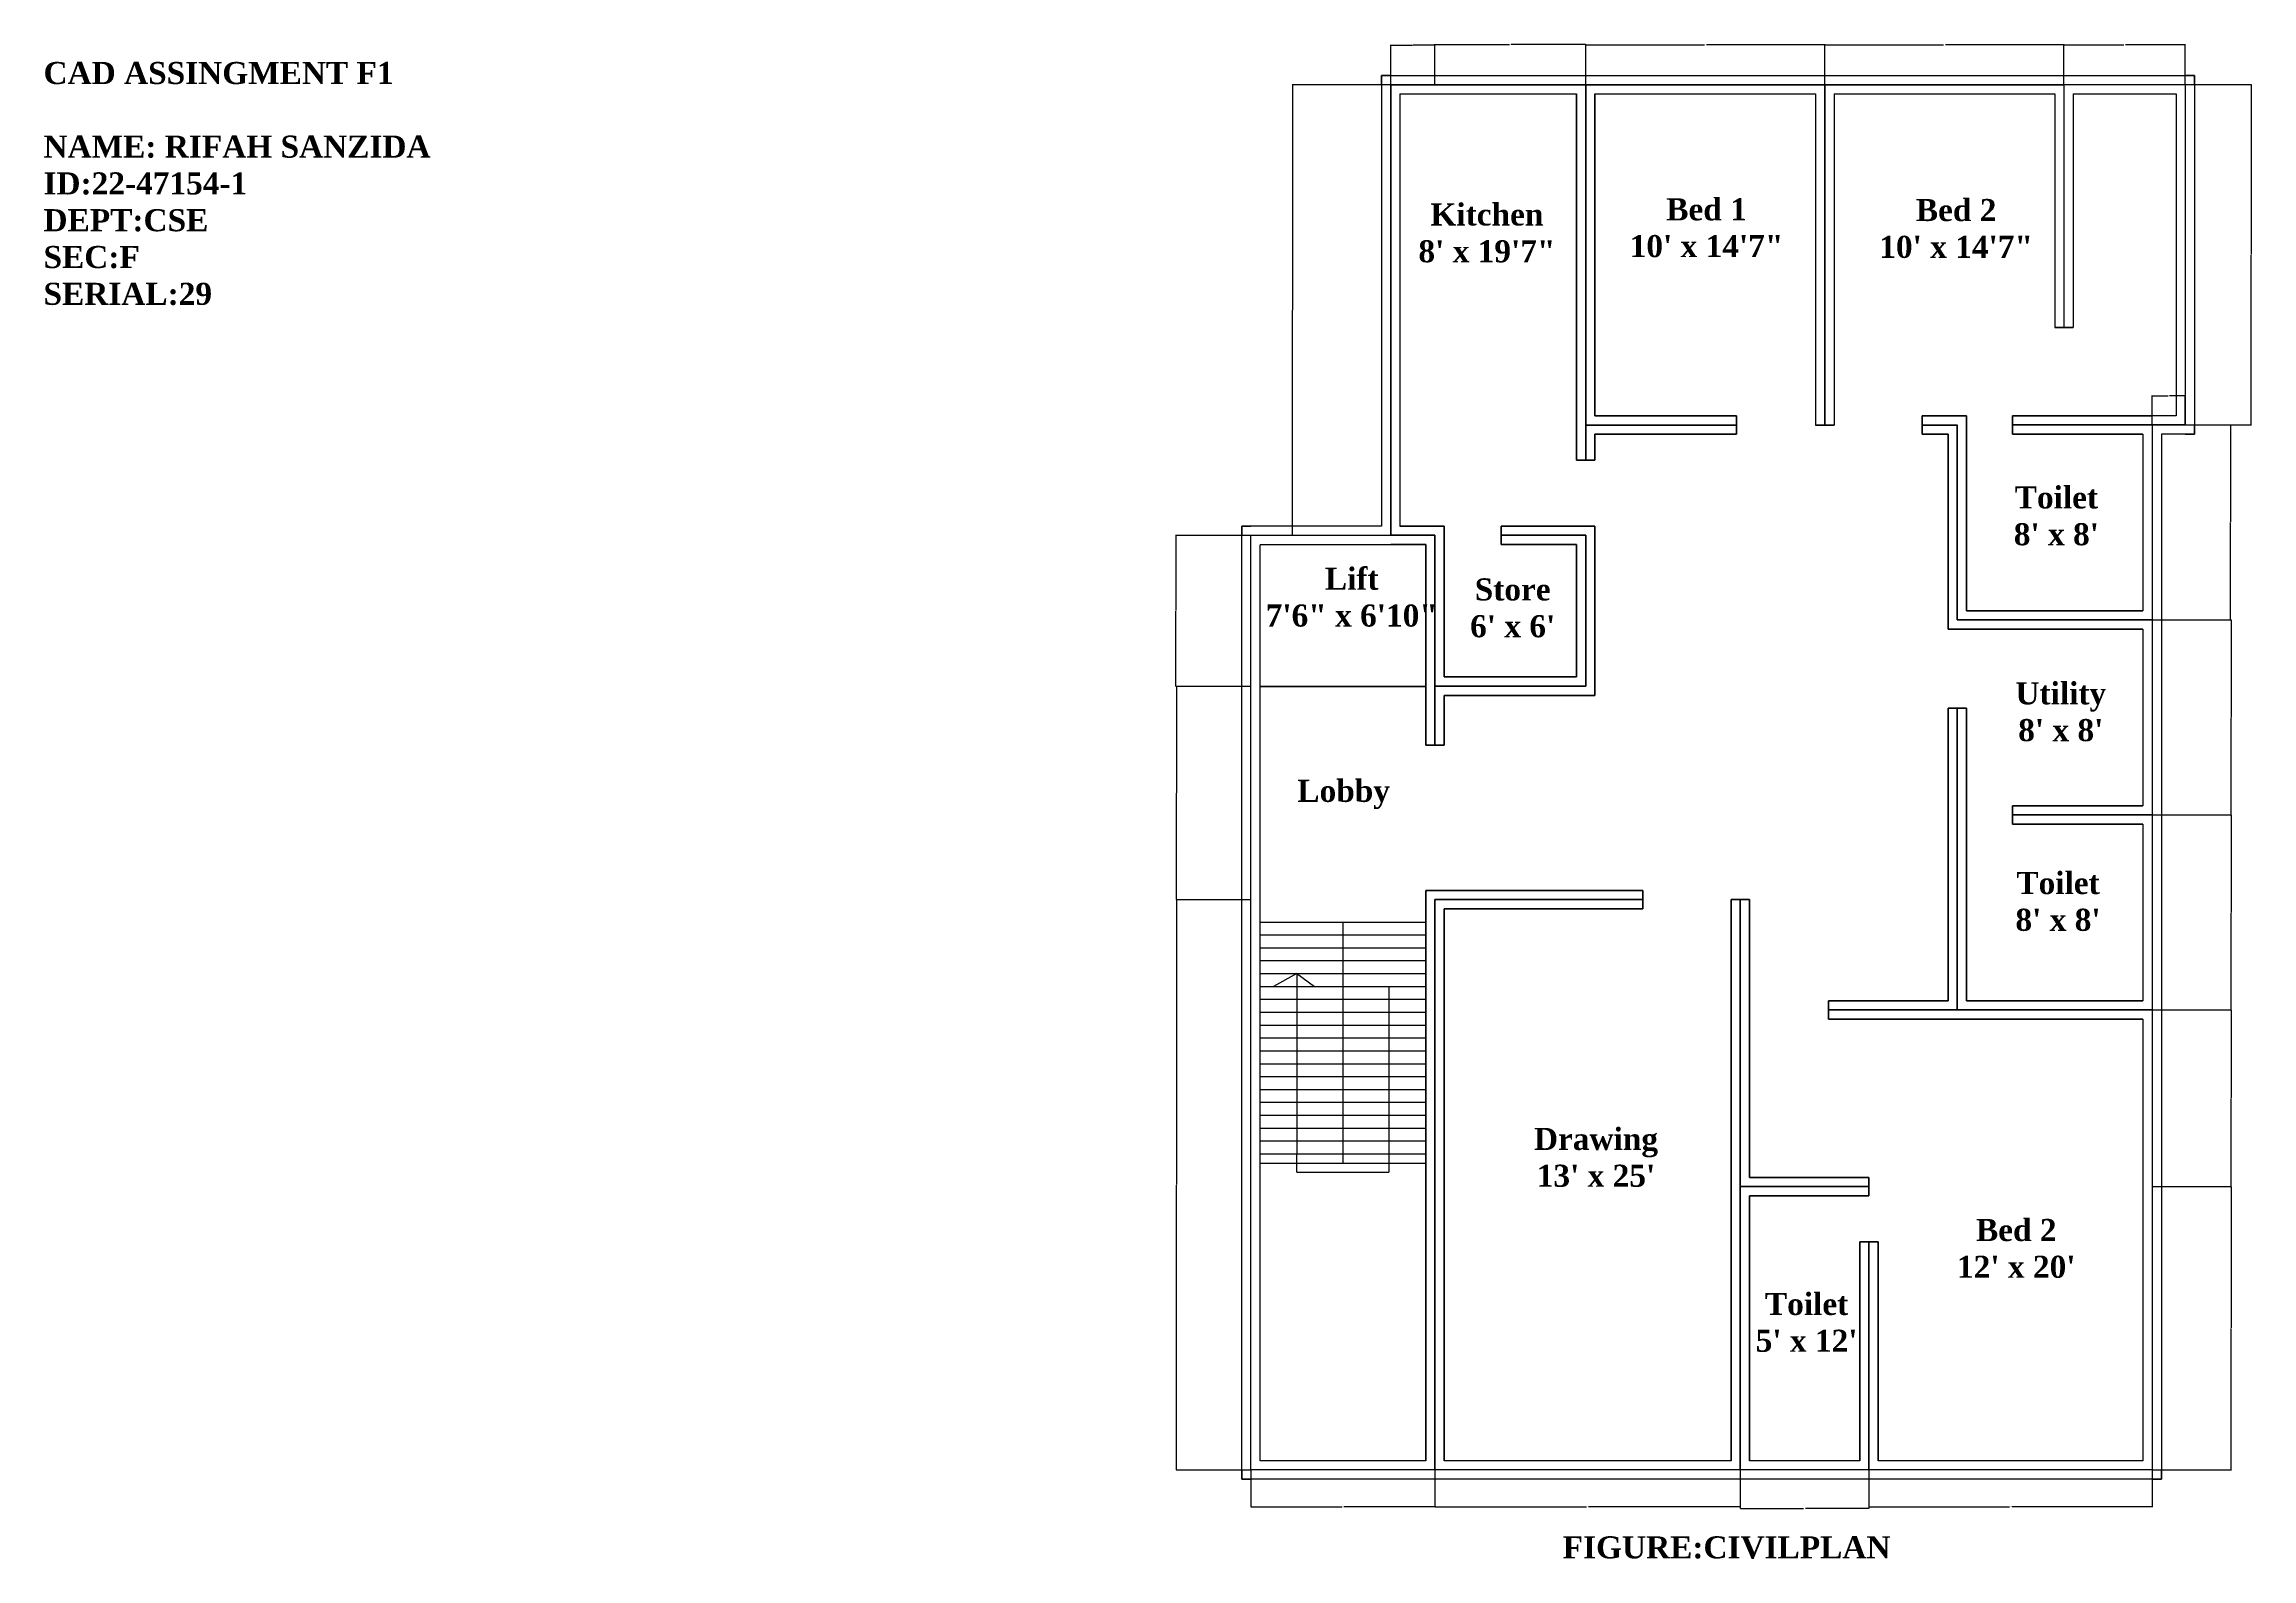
# Model space of a CAD drawing. Header units: inches. Extents: x 211 to 1411, y -712 to 111.
import ezdxf

# ---------------------------------------------------------------- set-up
doc = ezdxf.new("R2010")
doc.units = ezdxf.units.IN
doc.header["$MEASUREMENT"] = 0
doc.dimstyles.get("Standard").update_dxf_attribs({"dimtxt": 0.18, "dimasz": 0.18, "dimexe": 0.18, "dimexo": 0.0625, "dimgap": 0.09, "dimtad": 0, "dimtih": 1, "dimtoh": 1, "dimdec": 0, "dimzin": 2, "dimdsep": 46, "dimlunit": 4, "dimtxsty": 'Standard', "dimcen": 0.09, "dimclrt": 6, "dimadec": 0, "dimazin": 0, "dimtfac": 1, "dimtdec": 0, "dimtofl": 0, "dimtmove": 0, "dimatfit": 3, "dimfxl": 1, "dimtolj": 1, "dimtzin": 0, "dimarcsym": 0})

# ---------------------------------------------------------------- blocks, each defined once
blk = doc.blocks.new('*D84')
at = {"color": 0, "lineweight": -2}
for p, q in [((942.8, 88.9), (942.8, 110.6)), ((943, 110.4), (954.6, 110.4)), ((966.6, 110.4), (955, 110.4)), ((966.8, 88.9), (966.8, 110.6))]:
    blk.add_line(p, q, dxfattribs=at)
at = {"color": 0}
for points in [[(943, 110.4), (943, 110.3), (942.8, 110.4)], [(966.6, 110.4), (966.6, 110.3), (966.8, 110.4)]]:
    blk.add_solid(points, dxfattribs=at)
at = {"layer": 'Defpoints', "color": 0}
for p in [(966.8, 110.4), (942.8, 88.8), (966.8, 88.8)]:
    blk.add_point(p, dxfattribs=at)
at = {"color": 6, "lineweight": 100, "insert": (954.8, 110.4), "char_height": 0.18, "attachment_point": 5}
blk.add_mtext("\\A1;2'", dxfattribs=at)
blk = doc.blocks.new('*D85')
at = {"color": 0, "lineweight": -2}
for p, q in [((966.8, 88.9), (966.8, 110.9)), ((967, 110.7), (1007.3, 110.7)), ((1048.6, 110.7), (1008.3, 110.7)), ((1048.8, 88.9), (1048.8, 110.9))]:
    blk.add_line(p, q, dxfattribs=at)
at = {"color": 0}
for points in [[(967, 110.7), (967, 110.7), (966.8, 110.7)], [(1048.6, 110.7), (1048.6, 110.7), (1048.8, 110.7)]]:
    blk.add_solid(points, dxfattribs=at)
at = {"layer": 'Defpoints', "color": 0}
for p in [(1048.8, 110.7), (966.8, 88.8), (1048.8, 88.8)]:
    blk.add_point(p, dxfattribs=at)
at = {"color": 6, "lineweight": 100, "insert": (1007.8, 110.7), "char_height": 0.18, "attachment_point": 5}
blk.add_mtext('\\A1;6\'-10"', dxfattribs=at)
blk = doc.blocks.new('*D86')
at = {"color": 0, "lineweight": -2}
for p, q in [((1048.8, 88.9), (1048.8, 110.8)), ((1049, 110.6), (1113.3, 110.6)), ((1178.6, 110.6), (1114.4, 110.6)), ((1178.8, 88.9), (1178.8, 110.8))]:
    blk.add_line(p, q, dxfattribs=at)
at = {"color": 0}
for points in [[(1049, 110.6), (1049, 110.6), (1048.8, 110.6)], [(1178.6, 110.6), (1178.6, 110.6), (1178.8, 110.6)]]:
    blk.add_solid(points, dxfattribs=at)
at = {"layer": 'Defpoints', "color": 0}
for p in [(1048.8, 110.6), (1048.8, 88.8), (1178.8, 88.8)]:
    blk.add_point(p, dxfattribs=at)
at = {"color": 6, "lineweight": 100, "insert": (1113.8, 110.6), "char_height": 0.18, "attachment_point": 5}
blk.add_mtext('\\A1;10\'-10"', dxfattribs=at)
blk = doc.blocks.new('*D87')
at = {"color": 0, "lineweight": -2}
for p, q in [((1178.8, 88.9), (1178.8, 110.8)), ((1179, 110.6), (1243.3, 110.6)), ((1308.6, 110.6), (1244.4, 110.6)), ((1308.8, 88.9), (1308.8, 110.8))]:
    blk.add_line(p, q, dxfattribs=at)
at = {"color": 0}
for points in [[(1179, 110.6), (1179, 110.6), (1178.8, 110.6)], [(1308.6, 110.6), (1308.6, 110.6), (1308.8, 110.6)]]:
    blk.add_solid(points, dxfattribs=at)
at = {"layer": 'Defpoints', "color": 0}
for p in [(1178.8, 110.6), (1178.8, 88.8), (1308.8, 88.8)]:
    blk.add_point(p, dxfattribs=at)
at = {"color": 6, "lineweight": 100, "insert": (1243.8, 110.6), "char_height": 0.18, "attachment_point": 5}
blk.add_mtext('\\A1;10\'-10"', dxfattribs=at)
blk = doc.blocks.new('*D88')
at = {"color": 0, "lineweight": -2}
for p, q in [((1308.8, 89), (1308.8, 110.8)), ((1309, 110.6), (1341.4, 110.6)), ((1374.6, 110.6), (1342.3, 110.6)), ((1374.8, 89), (1374.8, 110.8))]:
    blk.add_line(p, q, dxfattribs=at)
at = {"color": 0}
for points in [[(1309, 110.6), (1309, 110.6), (1308.8, 110.6)], [(1374.6, 110.6), (1374.6, 110.6), (1374.8, 110.6)]]:
    blk.add_solid(points, dxfattribs=at)
at = {"layer": 'Defpoints', "color": 0}
for p in [(1374.8, 110.6), (1308.8, 88.9), (1374.8, 88.9)]:
    blk.add_point(p, dxfattribs=at)
at = {"color": 6, "lineweight": 100, "insert": (1341.8, 110.6), "char_height": 0.18, "attachment_point": 5}
blk.add_mtext('\\A1;5\'-6"', dxfattribs=at)
blk = doc.blocks.new('*D89')
at = {"color": 0, "lineweight": -2}
for p, q in [((1374.9, 88.9), (1410.8, 88.9)), ((1410.6, 88.7), (1410.6, -3.4)), ((1410.6, -95.9), (1410.6, -3.8)), ((1374.9, -96.1), (1410.8, -96.1))]:
    blk.add_line(p, q, dxfattribs=at)
at = {"color": 0}
for points in [[(1410.6, 88.7), (1410.7, 88.7), (1410.6, 88.9)], [(1410.6, -95.9), (1410.7, -95.9), (1410.6, -96.1)]]:
    blk.add_solid(points, dxfattribs=at)
at = {"layer": 'Defpoints', "color": 0}
for p in [(1374.8, 88.9), (1374.8, -96.1), (1410.6, -96.1)]:
    blk.add_point(p, dxfattribs=at)
at = {"color": 6, "lineweight": 100, "insert": (1410.6, -3.6), "char_height": 0.18, "attachment_point": 5}
blk.add_mtext('\\A1;15\'-5"', dxfattribs=at)
blk = doc.blocks.new('*D90')
at = {"color": 0, "lineweight": -2}
for p, q in [((866.8, -156.2), (825.7, -156.2)), ((825.9, -156.3), (825.9, -197)), ((825.9, -238), (825.9, -197.3)), ((866.8, -238.2), (825.7, -238.2))]:
    blk.add_line(p, q, dxfattribs=at)
at = {"color": 0}
for points in [[(825.9, -156.3), (825.9, -156.3), (825.9, -156.2)], [(825.9, -238), (825.9, -238), (825.9, -238.2)]]:
    blk.add_solid(points, dxfattribs=at)
at = {"layer": 'Defpoints', "color": 0}
for p in [(866.8, -156.2), (825.9, -238.2), (866.8, -238.2)]:
    blk.add_point(p, dxfattribs=at)
at = {"color": 6, "lineweight": 100, "insert": (825.9, -197.2), "char_height": 0.18, "attachment_point": 5}
blk.add_mtext('\\A1;6\'-10"', dxfattribs=at)
blk = doc.blocks.new('*D91')
at = {"color": 0, "lineweight": -2}
for p, q in [((866.8, -238.2), (826.1, -238.2)), ((826.3, -238.3), (826.3, -296)), ((826.3, -354), (826.3, -296.3)), ((866.8, -354.2), (826.1, -354.2))]:
    blk.add_line(p, q, dxfattribs=at)
at = {"color": 0}
for points in [[(826.3, -238.3), (826.3, -238.3), (826.3, -238.2)], [(826.3, -354), (826.3, -354), (826.3, -354.2)]]:
    blk.add_solid(points, dxfattribs=at)
at = {"layer": 'Defpoints', "color": 0}
for p in [(866.8, -238.2), (826.3, -354.2), (866.8, -354.2)]:
    blk.add_point(p, dxfattribs=at)
at = {"color": 6, "lineweight": 100, "insert": (826.3, -296.2), "char_height": 0.18, "attachment_point": 5}
blk.add_mtext('\\A1;9\'-8"', dxfattribs=at)
blk = doc.blocks.new('*D92')
at = {"color": 0, "lineweight": -2}
for p, q in [((866.8, -354.2), (826.1, -354.2)), ((826.3, -354.3), (826.3, -509)), ((826.3, -664), (826.3, -509.3)), ((866.8, -664.2), (826.1, -664.2))]:
    blk.add_line(p, q, dxfattribs=at)
at = {"color": 0}
for points in [[(826.3, -354.3), (826.3, -354.3), (826.3, -354.2)], [(826.3, -664), (826.3, -664), (826.3, -664.2)]]:
    blk.add_solid(points, dxfattribs=at)
at = {"layer": 'Defpoints', "color": 0}
for p in [(866.8, -354.2), (826.3, -664.2), (866.8, -664.2)]:
    blk.add_point(p, dxfattribs=at)
at = {"color": 6, "lineweight": 100, "insert": (826.3, -509.2), "char_height": 0.18, "attachment_point": 5}
blk.add_mtext('\\A1;25\'-10"', dxfattribs=at)
blk = doc.blocks.new('*D93')
at = {"color": 0, "lineweight": -2}
for p, q in [((866.8, -664.2), (866.8, -684.3)), ((966.8, -664.2), (966.8, -684.3)), ((867, -684.1), (916.4, -684.1)), ((966.6, -684.1), (917.3, -684.1))]:
    blk.add_line(p, q, dxfattribs=at)
at = {"color": 0}
for points in [[(867, -684), (867, -684.1), (866.8, -684.1)], [(966.6, -684), (966.6, -684.1), (966.8, -684.1)]]:
    blk.add_solid(points, dxfattribs=at)
at = {"layer": 'Defpoints', "color": 0}
for p in [(866.8, -664.1), (966.8, -664.1), (966.8, -684.1)]:
    blk.add_point(p, dxfattribs=at)
at = {"color": 6, "lineweight": 100, "insert": (916.8, -684.1), "char_height": 0.18, "attachment_point": 5}
blk.add_mtext('\\A1;8\'-4"', dxfattribs=at)
blk = doc.blocks.new('*D94')
at = {"color": 0, "lineweight": -2}
for p, q in [((966.8, -664.2), (966.8, -684.3)), ((1132.8, -664.2), (1132.8, -684.3)), ((967, -684.1), (1049.3, -684.1)), ((1132.6, -684.1), (1050.4, -684.1))]:
    blk.add_line(p, q, dxfattribs=at)
at = {"color": 0}
for points in [[(967, -684), (967, -684.1), (966.8, -684.1)], [(1132.6, -684), (1132.6, -684.1), (1132.8, -684.1)]]:
    blk.add_solid(points, dxfattribs=at)
at = {"layer": 'Defpoints', "color": 0}
for p in [(966.8, -664.1), (1132.8, -664.1), (966.8, -684.1)]:
    blk.add_point(p, dxfattribs=at)
at = {"color": 6, "lineweight": 100, "insert": (1049.8, -684.1), "char_height": 0.18, "attachment_point": 5}
blk.add_mtext('\\A1;13\'-10"', dxfattribs=at)
blk = doc.blocks.new('*D95')
at = {"color": 0, "lineweight": -2}
for p, q in [((1132.8, -664.2), (1132.8, -685.1)), ((1202.8, -664.2), (1202.8, -685.1)), ((1133, -685), (1167.3, -685)), ((1202.6, -685), (1168.3, -685))]:
    blk.add_line(p, q, dxfattribs=at)
at = {"color": 0}
for points in [[(1133, -684.9), (1133, -685), (1132.8, -685)], [(1202.6, -684.9), (1202.6, -685), (1202.8, -685)]]:
    blk.add_solid(points, dxfattribs=at)
at = {"layer": 'Defpoints', "color": 0}
for p in [(1132.8, -664.1), (1202.8, -664.1), (1132.8, -685)]:
    blk.add_point(p, dxfattribs=at)
at = {"color": 6, "lineweight": 100, "insert": (1167.8, -685), "char_height": 0.18, "attachment_point": 5}
blk.add_mtext('\\A1;5\'-10"', dxfattribs=at)
blk = doc.blocks.new('*D96')
at = {"color": 0, "lineweight": -2}
for p, q in [((1202.8, -664.2), (1202.8, -684.3)), ((1356.8, -664.2), (1356.8, -684.3)), ((1203, -684.1), (1279.3, -684.1)), ((1356.6, -684.1), (1280.4, -684.1))]:
    blk.add_line(p, q, dxfattribs=at)
at = {"color": 0}
for points in [[(1203, -684), (1203, -684.1), (1202.8, -684.1)], [(1356.6, -684), (1356.6, -684.1), (1356.8, -684.1)]]:
    blk.add_solid(points, dxfattribs=at)
at = {"layer": 'Defpoints', "color": 0}
for p in [(1202.8, -664.1), (1356.8, -664.1), (1202.8, -684.1)]:
    blk.add_point(p, dxfattribs=at)
at = {"color": 6, "lineweight": 100, "insert": (1279.8, -684.1), "char_height": 0.18, "attachment_point": 5}
blk.add_mtext('\\A1;12\'-10"', dxfattribs=at)
blk = doc.blocks.new('*D97')
at = {"color": 0, "lineweight": -2}
for p, q in [((1356.9, -510.1), (1399.9, -510.1)), ((1399.8, -510.3), (1399.8, -586.9)), ((1399.8, -663.9), (1399.8, -587.3)), ((1356.9, -664.1), (1399.9, -664.1))]:
    blk.add_line(p, q, dxfattribs=at)
at = {"color": 0}
for points in [[(1399.7, -510.3), (1399.8, -510.3), (1399.8, -510.1)], [(1399.7, -663.9), (1399.8, -663.9), (1399.8, -664.1)]]:
    blk.add_solid(points, dxfattribs=at)
at = {"layer": 'Defpoints', "color": 0}
for p in [(1356.8, -510.1), (1356.8, -664.1), (1399.8, -664.1)]:
    blk.add_point(p, dxfattribs=at)
at = {"color": 6, "lineweight": 100, "insert": (1399.8, -587.1), "char_height": 0.18, "attachment_point": 5}
blk.add_mtext('\\A1;12\'-10"', dxfattribs=at)
blk = doc.blocks.new('*D98')
at = {"color": 0, "lineweight": -2}
for p, q in [((1356.9, -414.1), (1399.9, -414.1)), ((1399.8, -414.3), (1399.8, -461.9)), ((1399.8, -509.9), (1399.8, -462.3)), ((1356.9, -510.1), (1399.9, -510.1))]:
    blk.add_line(p, q, dxfattribs=at)
at = {"color": 0}
for points in [[(1399.7, -414.3), (1399.8, -414.3), (1399.8, -414.1)], [(1399.7, -509.9), (1399.8, -509.9), (1399.8, -510.1)]]:
    blk.add_solid(points, dxfattribs=at)
at = {"layer": 'Defpoints', "color": 0}
for p in [(1356.8, -414.1), (1356.8, -510.1), (1399.8, -510.1)]:
    blk.add_point(p, dxfattribs=at)
at = {"color": 6, "lineweight": 100, "insert": (1399.8, -462.1), "char_height": 0.18, "attachment_point": 5}
blk.add_mtext("\\A1;8'", dxfattribs=at)
blk = doc.blocks.new('*D99')
at = {"color": 0, "lineweight": -2}
for p, q in [((1356.9, -308.1), (1399.9, -308.1)), ((1399.8, -308.3), (1399.8, -360.9)), ((1399.8, -413.9), (1399.8, -361.3)), ((1356.9, -414.1), (1399.9, -414.1))]:
    blk.add_line(p, q, dxfattribs=at)
at = {"color": 0}
for points in [[(1399.7, -308.3), (1399.8, -308.3), (1399.8, -308.1)], [(1399.7, -413.9), (1399.8, -413.9), (1399.8, -414.1)]]:
    blk.add_solid(points, dxfattribs=at)
at = {"layer": 'Defpoints', "color": 0}
for p in [(1356.8, -308.1), (1356.8, -414.1), (1399.8, -414.1)]:
    blk.add_point(p, dxfattribs=at)
at = {"color": 6, "lineweight": 100, "insert": (1399.8, -361.1), "char_height": 0.18, "attachment_point": 5}
blk.add_mtext('\\A1;8\'-10"', dxfattribs=at)
blk = doc.blocks.new('*D100')
at = {"color": 0, "lineweight": -2}
for p, q in [((1356.9, -202.1), (1399.9, -202.1)), ((1399.8, -202.3), (1399.8, -254.9)), ((1399.8, -307.9), (1399.8, -255.3)), ((1356.9, -308.1), (1399.9, -308.1))]:
    blk.add_line(p, q, dxfattribs=at)
at = {"color": 0}
for points in [[(1399.7, -202.3), (1399.8, -202.3), (1399.8, -202.1)], [(1399.7, -307.9), (1399.8, -307.9), (1399.8, -308.1)]]:
    blk.add_solid(points, dxfattribs=at)
at = {"layer": 'Defpoints', "color": 0}
for p in [(1356.8, -202.1), (1356.8, -308.1), (1399.8, -308.1)]:
    blk.add_point(p, dxfattribs=at)
at = {"color": 6, "lineweight": 100, "insert": (1399.8, -255.1), "char_height": 0.18, "attachment_point": 5}
blk.add_mtext('\\A1;8\'-10"', dxfattribs=at)
blk = doc.blocks.new('*D101')
at = {"color": 0, "lineweight": -2}
for p, q in [((1356.8, -96), (1356.8, -80.1)), ((1357, -80.3), (1365.4, -80.3)), ((1374.6, -80.3), (1366.2, -80.3)), ((1374.8, -96), (1374.8, -80.1))]:
    blk.add_line(p, q, dxfattribs=at)
at = {"color": 0}
for points in [[(1357, -80.3), (1357, -80.3), (1356.8, -80.3)], [(1374.6, -80.3), (1374.6, -80.3), (1374.8, -80.3)]]:
    blk.add_solid(points, dxfattribs=at)
at = {"layer": 'Defpoints', "color": 0}
for p in [(1374.8, -80.3), (1356.8, -96.1), (1374.8, -96.1)]:
    blk.add_point(p, dxfattribs=at)
at = {"color": 6, "lineweight": 100, "insert": (1365.8, -80.3), "char_height": 0.18, "attachment_point": 5}
blk.add_mtext('\\A1;1\'-6"', dxfattribs=at)
blk = doc.blocks.new('*D102')
at = {"color": 0, "lineweight": -2}
for p, q in [((1356.9, -96.1), (1399.5, -96.1)), ((1399.3, -96.3), (1399.3, -148.9)), ((1399.3, -201.9), (1399.3, -149.3)), ((1356.9, -202.1), (1399.5, -202.1))]:
    blk.add_line(p, q, dxfattribs=at)
at = {"color": 0}
for points in [[(1399.3, -96.3), (1399.4, -96.3), (1399.3, -96.1)], [(1399.3, -201.9), (1399.4, -201.9), (1399.3, -202.1)]]:
    blk.add_solid(points, dxfattribs=at)
at = {"layer": 'Defpoints', "color": 0}
for p in [(1356.8, -96.1), (1356.8, -202.1), (1399.3, -202.1)]:
    blk.add_point(p, dxfattribs=at)
at = {"color": 6, "lineweight": 100, "insert": (1399.3, -149.1), "char_height": 0.18, "attachment_point": 5}
blk.add_mtext('\\A1;8\'-10"', dxfattribs=at)
blk = doc.blocks.new('*D103')
at = {"color": 0, "lineweight": -2}
for p, q in [((942.8, 88.8), (889.2, 88.8)), ((889.4, 88.7), (889.4, -33.5)), ((889.4, -156), (889.4, -33.8)), ((942.8, -156.2), (889.2, -156.2))]:
    blk.add_line(p, q, dxfattribs=at)
at = {"color": 0}
for points in [[(889.3, 88.7), (889.4, 88.7), (889.4, 88.8)], [(889.3, -156), (889.4, -156), (889.4, -156.2)]]:
    blk.add_solid(points, dxfattribs=at)
at = {"layer": 'Defpoints', "color": 0}
for p in [(889.4, 88.8), (942.8, 88.8), (942.8, -156.2)]:
    blk.add_point(p, dxfattribs=at)
at = {"color": 6, "insert": (889.4, -33.7), "char_height": 0.18, "attachment_point": 5}
blk.add_mtext('\\A1;20\'-5"', dxfattribs=at)

msp = doc.modelspace()

# ---------------------------------------------------------------- linework, layer by layer
at = {"lineweight": 100}
for p, q in [((937.8, 88.8), (937.8, 93.8)), ((942.8, 93.8), (937.8, 93.8)), ((1374.8, 93.9), (1379.8, 93.9)), ((1379.8, 88.9), (1379.8, 93.9)), ((1043.8, 83.8), (1043.8, -96.2)), ((1053.8, 83.8), (1053.8, -91.2)), ((1303.8, -43.2), (1313.8, -43.2)), ((1053.8, -91.2), (1130.8, -91.2)), ((1130.8, -91.2), (1130.8, -101.2)), ((1231.8, -91.2), (1250.8, -91.2)), ((1231.8, -91.2), (1231.8, -101.2)), ((1250.8, -91.2), (1255.8, -91.2)), ((1255.8, -96.1), (1255.8, -91.2)), ((1356.8, -91.1), (1280.8, -91.1)), ((1280.8, -91.1), (1280.8, -101.1)), ((1043.8, -96.2), (1043.8, -115.2)), ((1053.8, -101.2), (1053.8, -115.2)), ((1053.8, -101.2), (1130.8, -101.2)), ((1173.8, -96.2), (1183.8, -96.2)), ((1231.8, -101.2), (1245.8, -101.2)), ((1245.8, -202.1), (1245.8, -101.2)), ((1255.8, -197.1), (1255.8, -96.1)), ((1351.8, -101.1), (1280.8, -101.1)), ((1374.8, -101.1), (1379.8, -101.1)), ((1379.8, -96.1), (1379.8, -101.1)), ((1043.8, -115.2), (1053.8, -115.2)), ((866.8, -151.2), (861.8, -151.2)), ((861.8, -156.2), (861.8, -151.2)), ((947.8, -151.1), (966.8, -151.1)), ((966.8, -151.1), (971.8, -151.1)), ((971.8, -156.1), (971.8, -151.1)), ((1048.8, -151.1), (1002.8, -151.1)), ((1002.8, -151.1), (1002.8, -161.1)), ((1048.8, -151.1), (1053.8, -151.1)), ((1053.8, -156.1), (1053.8, -151.1)), ((942.8, -161.1), (961.8, -161.1)), ((961.8, -161.1), (961.8, -238.1)), ((971.8, -156.1), (971.8, -233.1)), ((1043.8, -161.1), (1002.8, -161.1)), ((1043.8, -233.1), (1043.8, -161.1)), ((1053.8, -238.1), (1053.8, -156.1)), ((1245.8, -202.1), (1245.8, -207.1)), ((1351.8, -197.1), (1255.8, -197.1)), ((1250.8, -207.1), (1245.8, -207.1)), ((1351.8, -207.1), (1250.8, -207.1)), ((871.8, -238.2), (961.8, -238.2)), ((961.8, -238.1), (961.8, -270.1)), ((971.8, -233.1), (1043.8, -233.1)), ((1053.8, -238.1), (1053.8, -243.1)), ((971.8, -243.1), (1048.8, -243.1)), ((971.8, -243.1), (971.8, -270.1)), ((1043.8, -243.1), (1053.8, -243.1)), ((1245.8, -409.1), (1245.8, -250.1)), ((1245.8, -250.1), (1255.8, -250.1)), ((1255.8, -409.1), (1255.8, -250.1)), ((961.8, -270.1), (971.8, -270.1)), ((1351.8, -303.1), (1280.8, -303.1)), ((1280.8, -303.1), (1280.8, -313.1)), ((1351.8, -313.1), (1280.8, -313.1)), ((961.8, -354.1), (961.8, -349.1)), ((966.8, -349.1), (961.8, -349.1)), ((961.8, -659.1), (961.8, -354.1)), ((966.8, -349.1), (1079.8, -349.1)), ((971.8, -659.1), (971.8, -359.1)), ((971.8, -359.1), (1079.8, -359.1)), ((1079.8, -349.1), (1079.8, -359.1)), ((1127.8, -510.1), (1127.8, -354.1)), ((1127.8, -354.1), (1137.8, -354.1)), ((1137.8, -505.1), (1137.8, -354.1)), ((1245.8, -409.1), (1180.8, -409.1)), ((1180.8, -409.1), (1180.8, -419.1)), ((1250.8, -419.1), (1180.8, -419.1)), ((1351.8, -419.1), (1250.8, -419.1)), ((1351.8, -409.1), (1255.8, -409.1)), ((1127.8, -659.1), (1127.8, -510.1)), ((1137.8, -505.1), (1202.8, -505.1)), ((1137.8, -659.1), (1137.8, -515.1)), ((1137.8, -515.1), (1202.8, -515.1)), ((1202.8, -505.1), (1202.8, -515.1)), ((1197.8, -659.1), (1197.8, -540.1)), ((1197.8, -540.1), (1207.8, -540.1)), ((1207.8, -659.1), (1207.8, -540.1)), ((861.8, -664.2), (861.8, -669.1)), ((866.8, -669.1), (861.8, -669.1)), ((1356.8, -669.1), (1361.8, -669.1)), ((1361.8, -664.1), (1361.8, -669.1))]:
    msp.add_line(p, q, dxfattribs=at)
for p, q in [((937.8, 88.8), (937.8, -151.2)), ((942.8, 93.8), (966.8, 93.8)), ((966.8, 93.8), (1048.8, 93.8)), ((1048.8, 93.8), (1178.8, 93.8)), ((1178.8, 93.8), (1308.8, 93.8)), ((1308.8, 93.9), (1374.8, 93.9)), ((1379.8, 88.9), (1379.8, -96.1)), ((947.8, 83.8), (966.8, 83.8)), ((947.8, 83.8), (947.8, -151.1)), ((966.8, 83.8), (1043.8, 83.8)), ((1053.8, 83.8), (1173.8, 83.8)), ((1173.8, 83.8), (1173.8, -96.2)), ((1183.8, 83.8), (1303.8, 83.8)), ((1183.8, 83.8), (1183.8, -96.2)), ((1303.8, 83.8), (1303.8, -43.2)), ((1313.8, 83.9), (1369.8, 83.9)), ((1313.8, 83.9), (1313.8, -43.2)), ((1369.8, 83.9), (1369.8, -91.1)), ((1369.8, -91.1), (1356.8, -91.1)), ((1351.8, -101.1), (1351.8, -197.1)), ((1374.8, -101.1), (1361.8, -101.1)), ((1361.8, -101.1), (1361.8, -202.1)), ((937.8, -151.2), (866.8, -151.2)), ((861.8, -238.2), (861.8, -156.2)), ((871.8, -238.2), (871.8, -161.2)), ((942.8, -161.2), (871.8, -161.2)), ((1361.8, -202.1), (1361.8, -308.1)), ((1351.8, -207.1), (1351.8, -303.1)), ((861.8, -354.2), (861.8, -238.2)), ((871.8, -354.2), (871.8, -238.2)), ((1361.8, -308.1), (1361.8, -414.1)), ((1351.8, -313.1), (1351.8, -409.1)), ((861.8, -664.2), (861.8, -354.2)), ((871.8, -659.1), (871.8, -354.2)), ((871.8, -366.3), (961.8, -366.3)), ((916.8, -366.3), (916.8, -492.3)), ((871.8, -373.3), (961.8, -373.3)), ((871.8, -380.3), (961.8, -380.3)), ((871.8, -387.3), (961.8, -387.3)), ((871.8, -394.3), (961.8, -394.3)), ((891.8, -394.3), (879.1, -401.3)), ((891.8, -394.3), (891.8, -492.3)), ((891.8, -394.3), (901.4, -401.3)), ((871.8, -401.3), (961.8, -401.3)), ((871.8, -401.3), (961.8, -401.3)), ((941.8, -401.3), (941.8, -492.3)), ((871.8, -408.3), (961.8, -408.3)), ((871.8, -408.3), (961.8, -408.3)), ((871.8, -415.3), (961.8, -415.3)), ((941.8, -408.3), (941.8, -492.3)), ((1351.8, -419.1), (1351.8, -510.1)), ((1361.8, -414.1), (1361.8, -510.1)), ((871.8, -422.3), (961.8, -422.3)), ((871.8, -422.3), (961.8, -422.3)), ((871.8, -422.3), (961.8, -422.3)), ((871.8, -422.3), (961.8, -422.3)), ((871.8, -422.3), (961.8, -422.3)), ((871.8, -422.3), (961.8, -422.3)), ((871.8, -429.3), (961.8, -429.3)), ((871.8, -436.3), (961.8, -436.3)), ((871.8, -436.3), (961.8, -436.3)), ((871.8, -443.3), (961.8, -443.3)), ((871.8, -443.3), (961.8, -443.3)), ((871.8, -443.3), (961.8, -443.3)), ((871.8, -443.3), (961.8, -443.3)), ((871.8, -450.3), (961.8, -450.3)), ((871.8, -457.3), (961.8, -457.3)), ((871.8, -457.3), (961.8, -457.3)), ((871.8, -457.3), (961.8, -457.3)), ((871.8, -464.3), (961.8, -464.3)), ((871.8, -464.3), (961.8, -464.3)), ((871.8, -464.3), (961.8, -464.3)), ((871.8, -464.3), (961.8, -464.3)), ((871.8, -471.3), (961.8, -471.3)), ((871.8, -478.3), (961.8, -478.3)), ((871.8, -485.3), (961.8, -485.3)), ((871.8, -485.3), (961.8, -485.3)), ((871.8, -485.3), (961.8, -485.3)), ((871.8, -492.3), (961.8, -492.3)), ((871.8, -497.3), (961.8, -497.3)), ((891.8, -502.3), (891.8, -492.3)), ((891.8, -502.3), (941.8, -502.3)), ((916.8, -492.3), (916.8, -497.3)), ((941.8, -492.3), (941.8, -497.3)), ((941.8, -497.3), (941.8, -502.3)), ((1351.8, -510.1), (1351.8, -659.1)), ((1361.8, -510.1), (1361.8, -664.1)), ((961.8, -659.1), (871.8, -659.1)), ((1127.8, -659.1), (971.8, -659.1)), ((1197.8, -659.1), (1137.8, -659.1)), ((1351.8, -659.1), (1207.8, -659.1)), ((966.8, -669.1), (866.8, -669.1)), ((1132.8, -669.1), (966.8, -669.1)), ((1202.8, -669.1), (1132.8, -669.1)), ((1356.8, -669.1), (1202.8, -669.1))]:
    msp.add_line(p, q)
at = {"color": 6, "lineweight": 100}
for p, q in [((942.8, 88.8), (966.8, 88.8)), ((942.8, 88.8), (942.8, -156.2)), ((966.8, 88.8), (1048.8, 88.8)), ((1048.8, 88.8), (1178.8, 88.8)), ((1048.8, 88.8), (1048.8, -96.2)), ((1178.8, 88.8), (1308.8, 88.8)), ((1178.8, 88.8), (1178.8, -96.2)), ((1048.8, -96.2), (1048.8, -115.2)), ((1048.8, -96.2), (1130.8, -96.2)), ((1231.8, -96.2), (1250.8, -96.2)), ((1250.8, -202.1), (1250.8, -96.1)), ((1356.8, -96.1), (1280.8, -96.1)), ((942.8, -156.1), (966.8, -156.1)), ((966.8, -156.1), (966.8, -238.1)), ((1048.8, -156.1), (1002.8, -156.1)), ((1048.8, -238.1), (1048.8, -156.1)), ((1356.8, -202.1), (1250.8, -202.1)), ((966.8, -238.1), (1048.8, -238.1)), ((966.8, -238.1), (966.8, -270.1)), ((1250.8, -414.1), (1250.8, -250.1)), ((1356.8, -308.1), (1280.8, -308.1)), ((966.8, -664.1), (966.8, -354.1)), ((966.8, -354.1), (1079.8, -354.1)), ((1132.8, -510.1), (1132.8, -354.1)), ((1250.8, -414.1), (1180.8, -414.1)), ((1356.8, -414.1), (1250.8, -414.1)), ((1132.8, -664.1), (1132.8, -510.1)), ((1132.8, -510.1), (1202.8, -510.1)), ((1202.8, -664.1), (1202.8, -540.1))]:
    msp.add_line(p, q, dxfattribs=at)
at = {"color": 3}
for p, q in [((942.8, 88.8), (942.8, -156.2)), ((947.8, -156.1), (947.8, -156.2)), ((1351.8, -313.1), (1351.8, -409.1)), ((871.8, -664.2), (871.8, -664.1))]:
    msp.add_line(p, q, dxfattribs=at)
at = {"color": 6}
for p, q in [((1308.8, 88.9), (1374.8, 88.9)), ((1308.8, 88.8), (1308.8, -43.2)), ((1374.8, 88.9), (1374.8, -96.1)), ((1356.8, -96.1), (1356.8, -202.1)), ((866.8, -238.2), (866.8, -156.2)), ((942.8, -156.2), (866.8, -156.2)), ((1356.8, -202.1), (1356.8, -308.1)), ((866.8, -354.2), (866.8, -238.2)), ((1356.8, -308.1), (1356.8, -414.1)), ((866.8, -664.2), (866.8, -354.2)), ((1356.8, -414.1), (1356.8, -510.1)), ((1356.8, -510.1), (1356.8, -664.1)), ((966.8, -664.1), (866.8, -664.1)), ((1132.8, -664.1), (966.8, -664.1)), ((1202.8, -664.1), (1132.8, -664.1)), ((1356.8, -664.1), (1202.8, -664.1))]:
    msp.add_line(p, q, dxfattribs=at)
at = {"color": 3, "lineweight": 100}
for p, q in [((1245.8, -96.2), (1245.8, -96.1)), ((971.8, -156.1), (971.8, -233.1)), ((1043.8, -233.1), (1043.8, -161.1)), ((1351.8, -313.1), (1280.8, -313.1)), ((1127.8, -659.1), (1127.8, -510.1))]:
    msp.add_line(p, q, dxfattribs=at)
at = {"color": 5}
msp.add_line((1374.8, -96.1), (1356.8, -96.1), dxfattribs=at)

# ---------------------------------------------------------------- texts
at = {"insert": (210.3, 101.2), "char_height": 12, "attachment_point": 1}
msp.add_mtext('{\\fTimes New Roman|b1|i0|c0|p18;\\C6;CAD ASSINGMENT F1\\P\\PNAME: RIFAH SANZIDA\\PID:22-47154-1\\PDEPT:CSE\\PSEC:F\\PSERIAL:29}', dxfattribs=at)
at = {"color": 5, "lineweight": 100, "char_height": 12, "width": 106, "attachment_point": 2}
for s, insert in [('{\\fTimes New Roman|b1|i0|c0|p18;\\C4;Kitchen\\P8\' x 19\'7"}', (995.1, 24.3)), ('{\\fTimes New Roman|b1|i0|c0|p18;\\C4;Bed 1\\P10\' x 14\'7"}', (1114.5, 27.1)), ('{\\fTimes New Roman|b1|i0|c0|p18;\\C4;Bed 2\\P10\' x 14\'7"}', (1250.2, 26.7)), ("{\\fTimes New Roman|b1|i0|c0|p18;\\C4;Toilet\\P8' x 8'}", (1304.7, -129.5)), ('{\\fTimes New Roman|b1|i0|c0|p18;\\C4;Lift\\P7\'6" x 6\'10"}', (921.6, -173.7)), ("{\\fTimes New Roman|b1|i0|c0|p18;\\C4;Store\\P6' x 6'}", (1009.1, -179.5)), ("{\\fTimes New Roman|b1|i0|c0|p18;\\C4;Utility\\P8' x 8'}", (1307.1, -236)), ('{\\fTimes New Roman|b1|i0|c0|p18;\\C4;Lobby}', (917.2, -289)), ("{\\fTimes New Roman|b1|i0|c0|p18;\\C4;Toilet\\P8' x 8'}", (1305.6, -339.1)), ("{\\fTimes New Roman|b1|i0|c0|p18;\\C4;Drawing\\P13' x 25'}", (1054.4, -478.2)), ("{\\fTimes New Roman|b1|i0|c0|p18;\\C4;Bed 2\\P12' x 20'}", (1282.9, -527.7)), ("{\\fTimes New Roman|b1|i0|c0|p18;\\C4;Toilet\\P5' x 12'}", (1168.9, -567.9))]:
    msp.add_mtext(s, dxfattribs=dict(at, insert=insert))
at = {"insert": (1036.3, -700.2), "char_height": 12, "width": 2.524, "attachment_point": 1}
msp.add_mtext('{\\fTimes New Roman|b1|i0|c0|p18;\\C4;FIGURE:CIVILPLAN}', dxfattribs=at)

# ---------------------------------------------------------------- dimensions: what is measured, and where the dimension line sits
at = {"lineweight": 100}
for base, p1, p2, picture, middle in [((966.8, 110.4), (942.8, 88.8), (966.8, 88.8), '*D84', (954.8, 110.4)), ((1048.8, 110.7), (966.8, 88.8), (1048.8, 88.8), '*D85', (1007.8, 110.7)), ((1048.8, 110.6), (1178.8, 88.8), (1048.8, 88.8), '*D86', (1113.8, 110.6)), ((1178.8, 110.6), (1308.8, 88.8), (1178.8, 88.8), '*D87', (1243.8, 110.6)), ((1374.8, 110.6), (1308.8, 88.9), (1374.8, 88.9), '*D88', (1341.8, 110.6)), ((1374.8, -80.3), (1356.8, -96.1), (1374.8, -96.1), '*D101', (1365.8, -80.3)), ((966.8, -684.1), (866.8, -664.1), (966.8, -664.1), '*D93', (916.8, -684.1)), ((966.8, -684.1), (1132.8, -664.1), (966.8, -664.1), '*D94', (1049.8, -684.1)), ((1132.8, -685), (1202.8, -664.1), (1132.8, -664.1), '*D95', (1167.8, -685)), ((1202.8, -684.1), (1356.8, -664.1), (1202.8, -664.1), '*D96', (1279.8, -684.1))]:
    dim = msp.add_linear_dim(base=base, p1=p1, p2=p2, dimstyle='Standard', dxfattribs=at)
    dim.commit()
    dim.dimension.update_dxf_attribs({"geometry": picture, "text_midpoint": middle})
dim = msp.add_linear_dim(base=(889.4, 88.8), p1=(942.8, -156.2), p2=(942.8, 88.8), angle=90, dimstyle='Standard')
dim.commit()
dim.dimension.update_dxf_attribs({"geometry": '*D103', "text_midpoint": (889.4, -33.7)})
for base, p1, p2, picture, middle in [((1410.6, -96.1), (1374.8, 88.9), (1374.8, -96.1), '*D89', (1410.6, -3.6)), ((1399.3, -202.1), (1356.8, -96.1), (1356.8, -202.1), '*D102', (1399.3, -149.1)), ((825.9, -238.2), (866.8, -156.2), (866.8, -238.2), '*D90', (825.9, -197.2)), ((1399.8, -308.1), (1356.8, -202.1), (1356.8, -308.1), '*D100', (1399.8, -255.1)), ((826.3, -354.2), (866.8, -238.2), (866.8, -354.2), '*D91', (826.3, -296.2)), ((1399.8, -414.1), (1356.8, -308.1), (1356.8, -414.1), '*D99', (1399.8, -361.1)), ((826.3, -664.2), (866.8, -354.2), (866.8, -664.2), '*D92', (826.3, -509.2)), ((1399.8, -510.1), (1356.8, -414.1), (1356.8, -510.1), '*D98', (1399.8, -462.1)), ((1399.8, -664.1), (1356.8, -510.1), (1356.8, -664.1), '*D97', (1399.8, -587.1))]:
    dim = msp.add_linear_dim(base=base, p1=p1, p2=p2, angle=90, dimstyle='Standard', dxfattribs=at)
    dim.commit()
    dim.dimension.update_dxf_attribs({"geometry": picture, "text_midpoint": middle})

doc.saveas('drawing.dxf')
